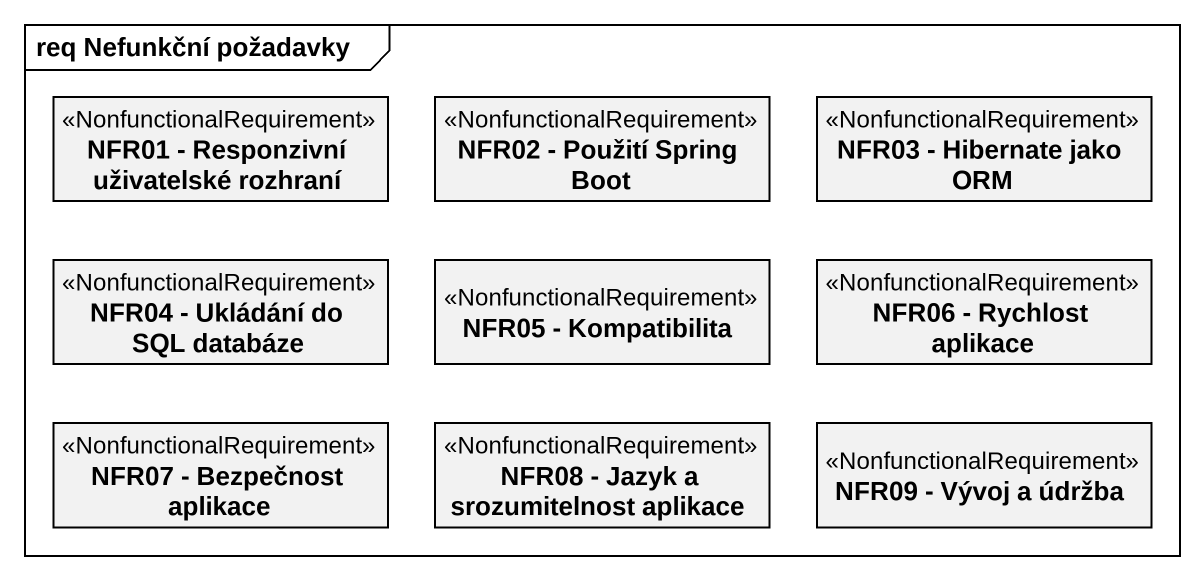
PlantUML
@startuml
mainframe req Nefunkční požadavky
hide circle
hide empty members
class "NFR01 - Responzivní uživatelské rozhraní" as NFR01_Responzivní <<NonfunctionalRequirement>>
class "NFR02 - Použití Spring Boot" as NFR02_Použití_Spring_Boot <<NonfunctionalRequirement>>
class "NFR03 - Hibernate jako ORM" as NFR03_Hibernate_jako_ORM <<NonfunctionalRequirement>>
class "NFR04 - Ukládání do SQL databáze" as NFR04_Ukládání_do_SQL <<NonfunctionalRequirement>>
class "NFR05 - Kompatibilita" as NFR05_Kompatibilita <<NonfunctionalRequirement>>
class "NFR06 - Rychlost aplikace" as NFR06_Rychlost_aplikace <<NonfunctionalRequirement>>
class "NFR07 - Bezpečnost aplikace" as NFR07_Bezpečnost_aplikace <<NonfunctionalRequirement>>
class "NFR08 - Jazyk a srozumitelnost aplikace" as NFR08_Jazyk_a <<NonfunctionalRequirement>>
class "NFR09 - Vývoj a údržba" as NFR09_Vývoj_a_údržba <<NonfunctionalRequirement>>
@enduml
